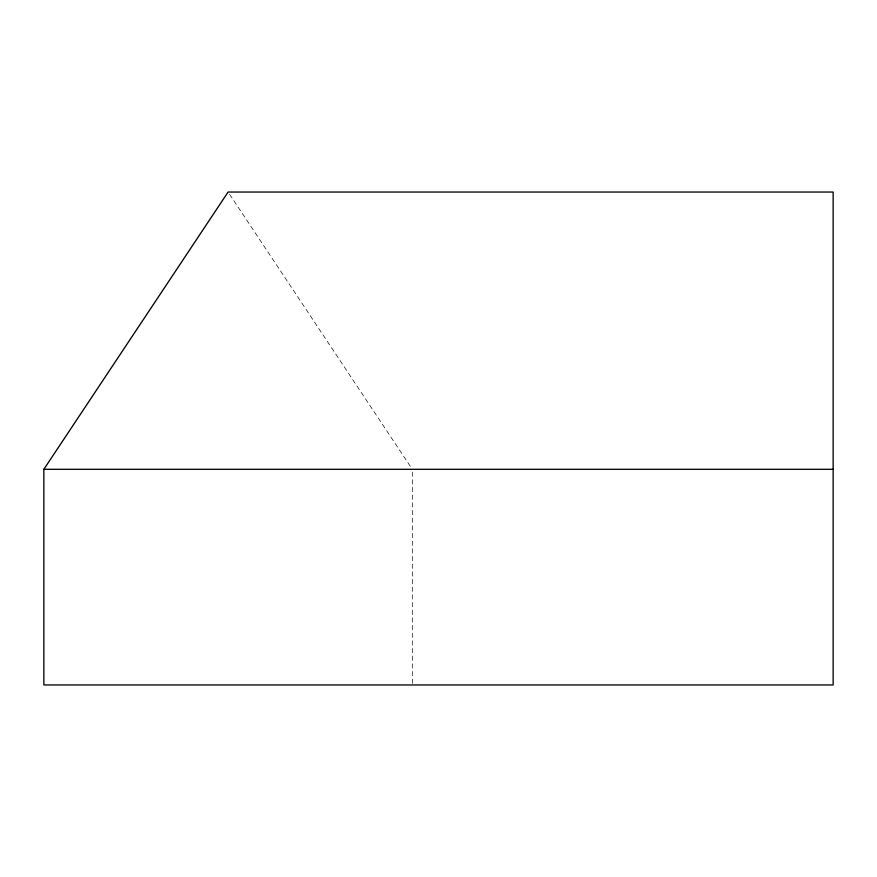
<?xml version="1.0" encoding="UTF-8"?>
<svg xmlns="http://www.w3.org/2000/svg" width="877" height="877" viewBox="0 0 877 877"><rect width="100%" height="100%" fill="white"/><g stroke="black" fill="none" stroke-linecap="round" stroke-linejoin="round"><path stroke-width="0.66" stroke-dasharray="4.38 3.29" d="M229.599 194.321L411.554 468.165M412.311 472.034L412.311 684.959"/><path stroke-width="1.32" d="M43.85 469.305L228.086 192.041L833.15 192.041L833.15 684.959L43.85 684.959L43.85 469.305L833.15 469.305"/></g></svg>
